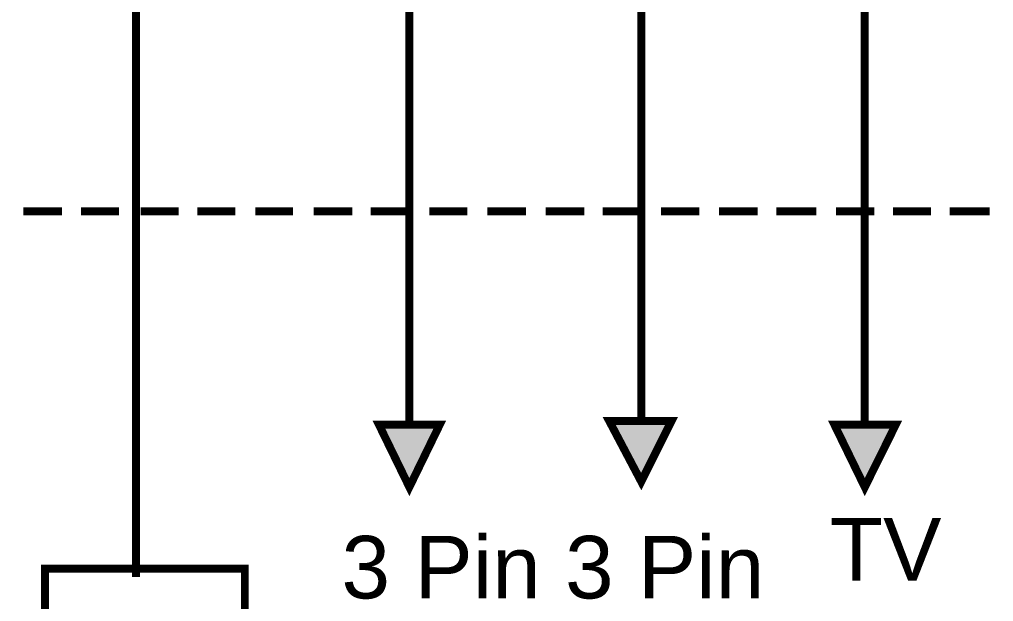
# Model space of a CAD drawing. Header units: millimetres. Extents: x 6 to 291, y 33 to 187.
# Drawn here: x 143.91 to 175.03, y 60.23 to 78.84 of the extents above; entities that cross this region are included whole.
import ezdxf

# ---------------------------------------------------------------- set-up
doc = ezdxf.new("R2010")
doc.units = ezdxf.units.MM
for name, color, linetype in [('H', 251, 'Continuous'), ('P', 255, 'Continuous'), ('T', 255, 'Continuous')]:
    doc.layers.add(name, color=color, linetype=linetype)
doc.styles.get("Standard").update_dxf_attribs({"font": 'arial.ttf'})

msp = doc.modelspace()

# ---------------------------------------------------------------- hatches: boundary and pattern name
at = {"layer": 'H', "linetype": 'Continuous'}
for points in [[(163.777, 64.064), (162.754, 66.005), (164.747, 66.005), (163.777, 64.064)], [(156.369, 63.888), (155.399, 65.881), (157.339, 65.881), (156.369, 63.888)], [(170.921, 63.888), (169.951, 65.881), (171.909, 65.881), (170.921, 63.888)]]:
    msp.add_hatch(color=256, dxfattribs=at).paths.add_polyline_path(points)

# ---------------------------------------------------------------- linework, layer by layer
at = {"layer": 'P', "const_width": 0.254}
for points in [[(163.777, 86.413), (163.777, 66.005)], [(147.638, 86.289), (147.638, 61.013)], [(156.369, 86.289), (156.369, 65.881)], [(170.921, 86.289), (170.921, 65.881)], [(144.039, 72.708), (145.274, 72.708)], [(145.874, 72.708), (147.091, 72.708)], [(147.779, 72.708), (148.996, 72.708)], [(149.595, 72.708), (150.813, 72.708)], [(151.448, 72.708), (152.647, 72.708)], [(153.317, 72.708), (154.552, 72.708)], [(155.134, 72.708), (156.369, 72.708)], [(157.004, 72.708), (158.221, 72.708)], [(158.856, 72.708), (160.091, 72.708)], [(160.726, 72.708), (161.96, 72.708)], [(162.542, 72.708), (163.777, 72.708)], [(164.412, 72.708), (165.629, 72.708)], [(166.264, 72.708), (167.499, 72.708)], [(168.099, 72.708), (169.369, 72.708)], [(170.004, 72.708), (171.221, 72.708)], [(171.82, 72.708), (173.038, 72.708)], [(173.637, 72.708), (174.907, 72.708)], [(156.369, 63.888), (157.339, 65.881), (155.399, 65.881), (156.369, 63.888)], [(155.399, 65.881), (157.339, 65.881), (156.369, 63.888), (155.399, 65.881)], [(163.777, 64.064), (164.747, 66.005), (162.754, 66.005), (163.777, 64.064)], [(162.754, 66.005), (164.747, 66.005), (163.777, 64.064), (162.754, 66.005)], [(170.921, 63.888), (171.909, 65.881), (169.951, 65.881), (170.921, 63.888)], [(169.951, 65.881), (171.909, 65.881), (170.921, 63.888), (169.951, 65.881)], [(144.727, 61.278), (151.112, 61.278), (151.112, 56.956), (144.727, 56.956), (144.727, 61.278)]]:
    msp.add_lwpolyline(points, dxfattribs=at)
at = {"layer": 'P'}
for points in [[(162.754, 66.005), (164.747, 66.005)], [(163.777, 64.064), (162.754, 66.005)], [(164.747, 66.005), (163.777, 64.064)], [(155.399, 65.881), (157.339, 65.881)], [(156.369, 63.888), (155.399, 65.881)], [(157.339, 65.881), (156.369, 63.888)], [(169.951, 65.881), (171.909, 65.881)], [(170.921, 63.888), (169.951, 65.881)], [(171.909, 65.881), (170.921, 63.888)]]:
    msp.add_lwpolyline(points, dxfattribs=at)

# ---------------------------------------------------------------- texts
at = {"layer": 'T', "char_height": 2, "attachment_point": 7}
for s, insert in [('{\\fArial|b0|i0|c0|p18;TV}', (169.8, 60.9)), ('{\\fArial|b0|i0|c0|p18;3 Pin 3 Pin}', (154.2, 60.3))]:
    msp.add_mtext(s, dxfattribs=dict(at, insert=insert))

doc.saveas('drawing.dxf')
